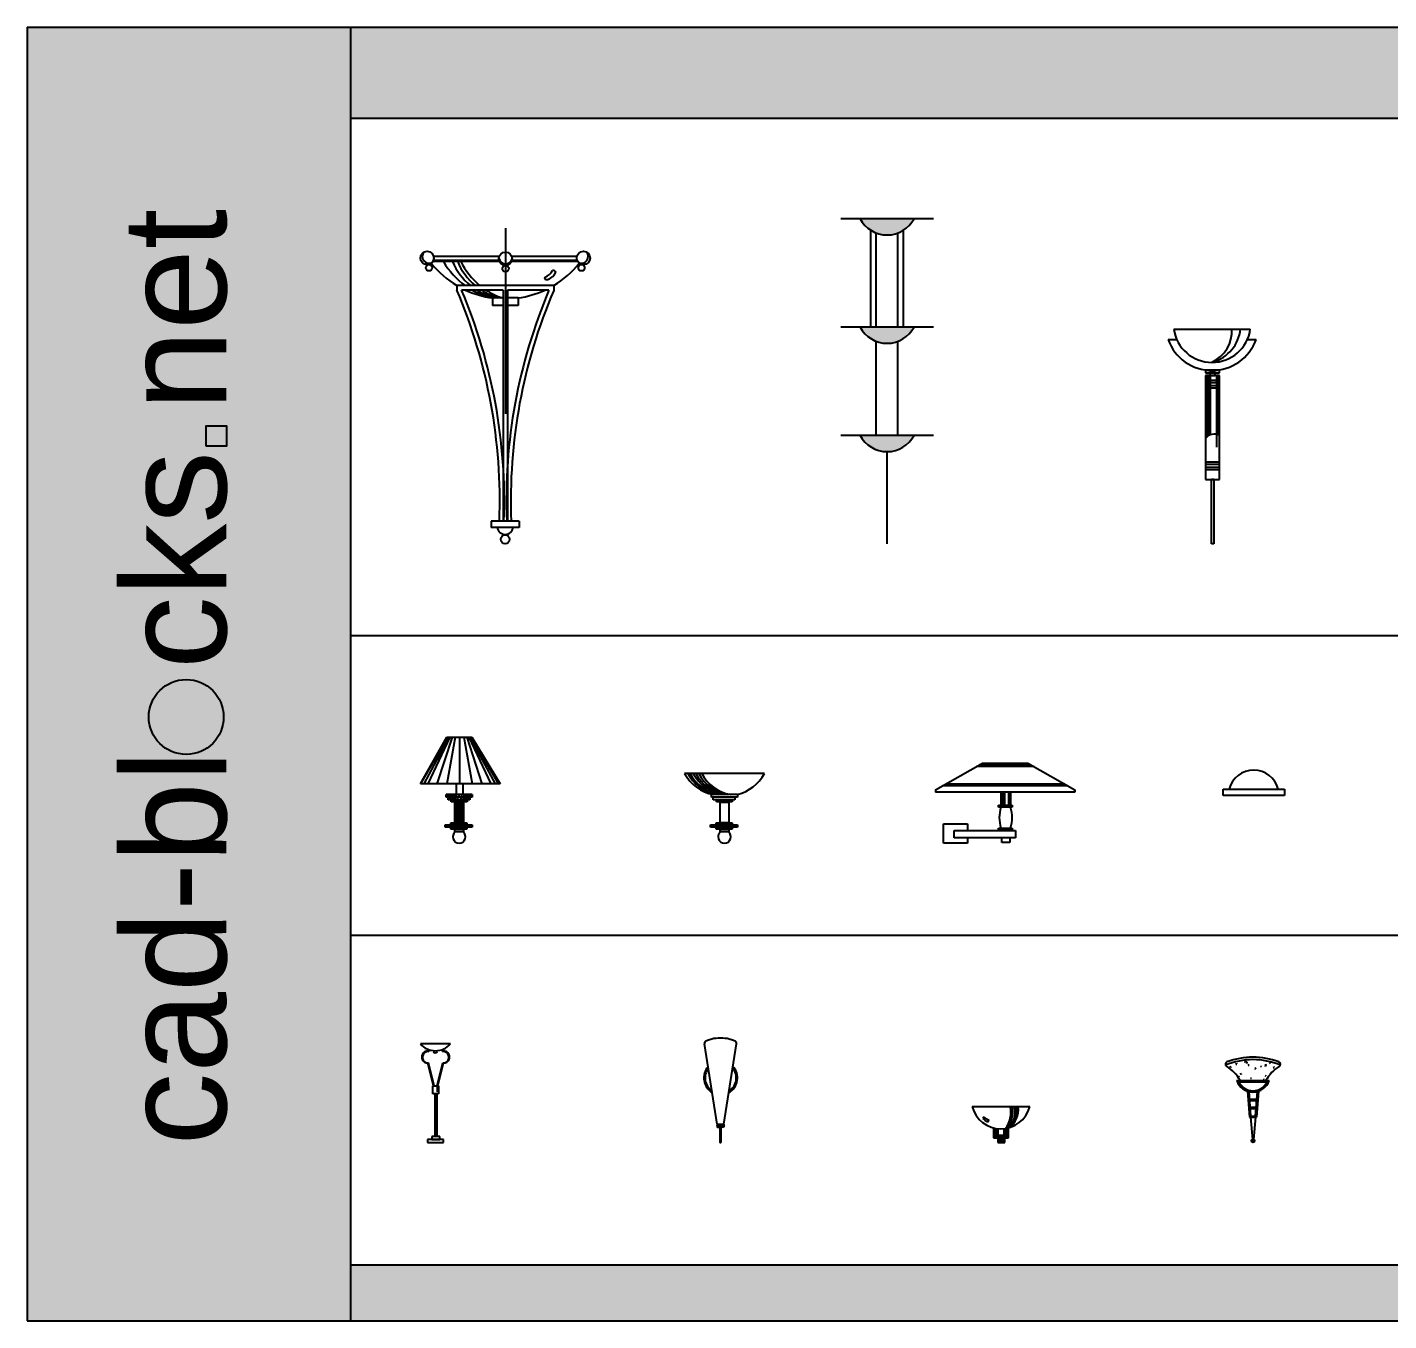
# Model space of a CAD drawing. Header units: millimetres. Extents: x 16558 to 27439, y -905 to 3871.
# Drawn here: x 16558 to 21586, y -905 to 3871 of the extents above; entities that cross this region are included whole.
import ezdxf

# ---------------------------------------------------------------- set-up
doc = ezdxf.new("R2010")
doc.units = ezdxf.units.MM
doc.layers.add('www.cad-blocks.net', color=7, linetype='Continuous')
doc.styles.get("Standard").update_dxf_attribs({"font": 'arial.ttf'})

# ---------------------------------------------------------------- blocks, each defined once
blk = doc.blocks.new('A$C780D6D6B')
for p, q in [((313.8, 1164.6), (313.8, 480)), ((291, 1060.4), (48.7, 1060.4)), ((578.2, 1060.4), (337.4, 1060.4)), ((291.7, 1041.7), (45.5, 1041.7)), ((290.2, 1046.1), (47.7, 1046.1)), ((581.4, 1041.7), (336.7, 1041.7)), ((579.3, 1046.1), (338.2, 1046.1)), ((492.4, 953.3), (134.6, 953.3)), ((134.6, 953.3), (134.6, 936.7)), ((305.2, 936.7), (152.1, 936.7)), ((265.8, 907.4), (265.8, 879.9)), ((305.2, 907.4), (265.8, 907.4)), ((305.2, 936.7), (305.2, 83)), ((321.8, 936.7), (321.8, 83)), ((474.9, 936.7), (321.8, 936.7)), ((360.7, 907.4), (321.8, 907.4)), ((360.7, 907.4), (360.7, 879.9)), ((492.4, 953.3), (492.4, 935.4)), ((305.2, 879.9), (265.8, 879.9)), ((360.7, 879.9), (321.8, 879.9)), ((364.7, 83), (261, 83)), ((261, 83), (261, 60.1)), ((364.7, 60.1), (261, 60.1)), ((364.7, 83), (364.7, 60.1))]:
    blk.add_line(p, q)
for centre, radius in [((24.7, 1054.9), 24.7), ((314.2, 1051.9), 24.7), ((602.3, 1054.9), 24.7), ((31.9, 1018.8), 11.6), ((314.4, 1015.8), 11.6), ((595, 1018.8), 11.6), ((313, 16.4), 16.4)]:
    blk.add_circle(centre, radius)
for centre, radius, start, end in [((31.6, 1060.2), 24.7, 137.6067, 297.166), ((595.3, 1060.2), 24.7, 242.834, 42.3933), ((313.5, 1254.2), 350, 218.6378, 239.2617), ((323.1, 1176.1), 273, 209.4791, 234.6675), ((328.3, 1132), 228.7, 203.2609, 231.3849), ((348.3, 1128.7), 227.9, 202.4432, 230.316), ((388.7, 1160.3), 267.2, 206.3527, 230.7676), ((314.5, 1057.6), 24.7, 188.247, 347.8062), ((436.9, 1039.3), 60.1, 293.2954, 328.9664), ((489.7, 997.6), 10.8, 23.8579, 97.2437), ((313.5, 1254.2), 350, 300.7383, 321.3622), ((463.3, 980.6), 4.42, 127.1683, 240.4582), ((467.2, 990.1), 14.6, 245.7216, 294.2784), ((450.5, 1027), 55.1, 294.2784, 333.0201), ((-1697, 158.4), 1990.1, 357.8269, 23.0213), ((-1686.7, 159.1), 1996.4, 357.8153, 22.9243), ((313.5, 1254.2), 350, 245.0976, 262.1636), ((323.1, 1176.1), 273, 241.2502, 259.8001), ((328.3, 1132), 228.7, 238.6584, 259.2275), ((348.3, 1128.7), 227.9, 237.4116, 256.2427), ((388.7, 1160.3), 267.2, 236.8059, 251.1928), ((2313.6, 159.1), 1996.4, 157.0757, 182.1847), ((2313.6, 159.1), 1979.8, 156.9146, 182.203), ((313.5, 1254.2), 350, 277.757, 294.9024), ((313, 63.1), 28.9, 185.9812, 355.0406)]:
    blk.add_arc(centre, radius, start, end)
blk = doc.blocks.new('A$C0DEB67C2')
h = blk.add_hatch(color=256)
h.paths.add_polyline_path([(271.3, 1200), (71.3, 1200, 0.6)])
h.paths.add_polyline_path([(271.3, 800), (71.3, 800, 0.6)])
h.paths.add_polyline_path([(271.3, 400), (71.3, 400, 0.6)])
for p, q in [((342.5, 1200), (0, 1200)), ((111.3, 800), (111.3, 1157.2)), ((231.3, 800), (231.3, 1157.2)), ((131.3, 800), (131.3, 1147.3)), ((211.3, 800), (211.3, 1147.3)), ((342.5, 800), (0, 800)), ((131.3, 400), (131.3, 747.3)), ((211.3, 400), (211.3, 747.3)), ((342.5, 400), (0, 400)), ((171.3, 0), (171.3, 340))]:
    blk.add_line(p, q)
for centre in [(171.3, 1253.3), (171.3, 853.3), (171.3, 453.3)]:
    blk.add_arc(centre, 113.3, 208.0725, 331.9275)
blk = doc.blocks.new('A$C2A057F4A')
for p, q in [((21.2, 792.5), (303.8, 792.5)), ((0, 753.8), (32.3, 753.8)), ((292.7, 753.8), (325, 753.8)), ((138.1, 641.1), (138.1, 631.1)), ((190.4, 641.1), (138.1, 641.1)), ((138.1, 631.1), (190.4, 631.1)), ((138.1, 621.5), (138.1, 237.7)), ((189.9, 621.5), (138.1, 621.5)), ((138.1, 604.3), (189.9, 604.3)), ((143, 621), (143, 393.7)), ((149.1, 621), (149.1, 398.5)), ((154.7, 631.1), (154.7, 621.4)), ((174, 631.1), (154.7, 631.1)), ((154.7, 621.4), (174, 621.4)), ((155.2, 621), (155.2, 401.7)), ((174, 621.4), (174, 631.1)), ((179.5, 621), (179.5, 369.8)), ((179.5, 607.3), (179.5, 356.2)), ((179.5, 607.3), (179.5, 356.2)), ((179.5, 607.3), (179.5, 356.2)), ((179.5, 607.3), (179.5, 356.2)), ((179.5, 607.3), (179.5, 356.2)), ((179.5, 607.3), (179.5, 403.7)), ((179.5, 607.3), (179.5, 403.7)), ((179.5, 607.3), (179.5, 403.7)), ((179.5, 607.3), (179.5, 403.7)), ((179.5, 607.3), (179.5, 403.7)), ((179.5, 607.3), (179.5, 403.7)), ((185.5, 621), (185.5, 401.7)), ((189.9, 399.5), (189.9, 621.5)), ((190.4, 631.1), (190.4, 641.1)), ((138.1, 595.2), (189.9, 595.2)), ((138.1, 584.6), (189.9, 584.6)), ((138.1, 575.5), (189.9, 575.5)), ((189.9, 237.7), (189.9, 399.5)), ((138.1, 302.9), (189.9, 302.9)), ((138.1, 293.8), (189.9, 293.8)), ((138.1, 283.2), (189.9, 283.2)), ((138.1, 274.1), (189.9, 274.1)), ((138.1, 237.7), (189.9, 237.7)), ((160.7, 0), (160.7, 238.6)), ((160.7, 238.6), (169.3, 238.6)), ((169.3, 238.6), (169.3, 0)), ((169.3, 0), (160.7, 0))]:
    blk.add_line(p, q)
for centre, radius, start, end in [((162.5, 812.1), 142.7, 187.9073, 352.0927), ((111.3, 784.7), 124.6, 294.2109, 3.6054), ((125.1, 807.6), 143, 287.2075, 353.9293), ((162.5, 812.1), 172.7, 199.745, 340.255), ((170.4, 365.3), 39.5, 60.2317, 144.829)]:
    blk.add_arc(centre, radius, start, end)
blk = doc.blocks.new('A$C297263B4')
at = {"ltscale": 10}
for p, q in [((0, 218.8), (97.9, 391.3)), ((100.7, 391.2), (0, 218.8)), ((105.3, 391.2), (12.5, 218.8)), ((109.2, 391.2), (27.7, 218.8)), ((117.2, 391.3), (60.6, 218.8)), ((127.9, 391.3), (97.3, 218.8)), ((97.9, 391.3), (190.2, 391.3)), ((144, 391.3), (144, 218.8)), ((144, 391.3), (144, 218.8)), ((160.1, 391.3), (190.7, 218.8)), ((170.9, 391.3), (227.5, 218.8)), ((178.8, 391.2), (260.3, 218.8)), ((182.8, 391.2), (275.6, 218.8)), ((187.3, 391.2), (288, 218.8)), ((190.2, 391.3), (295.1, 218.8)), ((295.1, 218.8), (0, 218.8)), ((132.7, 217.8), (132.7, 178.9)), ((156.6, 217.8), (156.6, 178.9))]:
    blk.add_line(p, q, dxfattribs=at)
for p, q in [((95.1, 169.9), (95.1, 179.9)), ((102.3, 169.9), (95.1, 169.9)), ((191.7, 179.8), (95.2, 179.8)), ((95.3, 169.8), (95.3, 179.8)), ((96.2, 169.8), (96.2, 179.8)), ((97.8, 169.8), (97.8, 179.8)), ((100.1, 169.8), (100.1, 179.8)), ((102.3, 159.9), (102.3, 169.9)), ((114.2, 159.9), (102.3, 159.9)), ((184.6, 169.8), (102.4, 169.8)), ((102.6, 169.8), (102.6, 159.8)), ((103.3, 169.8), (103.3, 179.8)), ((103.5, 169.8), (103.5, 159.8)), ((105.1, 169.8), (105.1, 159.8)), ((107.4, 169.8), (107.4, 179.8)), ((107.4, 169.8), (107.4, 159.8)), ((110.8, 169.8), (110.8, 159.8)), ((112.4, 169.8), (112.4, 179.8)), ((114.2, 152.1), (114.2, 159.9)), ((172.3, 152.1), (114.2, 152.1)), ((172.6, 159.8), (114.3, 159.8)), ((115.1, 159.8), (115.1, 152.1)), ((115.8, 169.8), (115.8, 159.8)), ((116.3, 159.8), (116.3, 152.1)), ((118.1, 159.8), (118.1, 152.1)), ((118.6, 169.8), (118.6, 179.8)), ((120.4, 159.8), (120.4, 152.1)), ((121.8, 169.8), (121.8, 159.8)), ((123.6, 159.8), (123.6, 152.1)), ((125.4, 169.8), (125.4, 179.8)), ((127.6, 75.6), (127.6, 151.9)), ((127.6, 151.9), (159.3, 151.9)), ((127.9, 159.8), (127.9, 152.1)), ((128, 151.9), (128, 75.8)), ((128.6, 169.8), (128.6, 159.8)), ((129.1, 151.9), (129.1, 75.8)), ((131.1, 151.9), (131.1, 75.8)), ((133.6, 159.8), (133.6, 152.1)), ((133.9, 169.8), (133.9, 179.8)), ((134.2, 151.9), (134.2, 75.8)), ((137.3, 169.8), (137.3, 159.8)), ((138.2, 151.9), (138.2, 75.8)), ((143.5, 169.8), (143.5, 179.8)), ((143.5, 159.8), (143.5, 152.1)), ((143.6, 151.9), (143.6, 75.8)), ((143.6, 151.9), (143.6, 75.8)), ((149, 151.9), (149, 75.8)), ((149.6, 169.8), (149.6, 159.8)), ((151.9, 159.8), (151.9, 152.1)), ((153, 169.8), (153, 179.8)), ((153, 151.9), (153, 75.8)), ((156.1, 151.9), (156.1, 75.8)), ((158.1, 169.8), (158.1, 159.8)), ((158.1, 151.9), (158.1, 75.8)), ((159, 159.8), (159, 152.1)), ((159.3, 151.9), (159.3, 75.8)), ((159.3, 151.9), (159.3, 75.6)), ((161.5, 169.8), (161.5, 179.8)), ((163.3, 159.8), (163.3, 152.1)), ((165.1, 169.8), (165.1, 159.8)), ((166.5, 159.8), (166.5, 152.1)), ((168.3, 169.8), (168.3, 179.8)), ((168.8, 159.8), (168.8, 152.1)), ((170.6, 159.8), (170.6, 152.1)), ((171.1, 169.8), (171.1, 159.8)), ((171.8, 159.8), (171.8, 152.1)), ((182.3, 159.9), (172.3, 159.9)), ((172.3, 159.9), (172.3, 152.1)), ((174.5, 169.8), (174.5, 179.8)), ((176.1, 169.8), (176.1, 159.8)), ((179.5, 169.8), (179.5, 179.8)), ((179.5, 169.8), (179.5, 159.8)), ((181.8, 169.8), (181.8, 159.8)), ((191.4, 169.9), (182.3, 169.9)), ((182.3, 169.9), (182.3, 159.9)), ((183.6, 169.8), (183.6, 179.8)), ((186.8, 169.8), (186.8, 179.8)), ((189.1, 169.8), (189.1, 179.8)), ((190.7, 169.8), (190.7, 179.8)), ((191.4, 179.9), (191.4, 169.9)), ((191.6, 169.8), (191.6, 179.8)), ((92, 59.5), (92, 67.9)), ((92, 67.9), (191.3, 67.9)), ((191.3, 59.5), (92, 59.5)), ((113, 67.9), (113, 75.5)), ((113, 75.5), (172, 75.5)), ((172, 67.9), (113, 67.9)), ((113, 52), (113, 59.5)), ((113, 59.5), (172, 59.5)), ((172, 52), (113, 52)), ((127.3, 41.9), (127.3, 52)), ((127.3, 52), (159.3, 52)), ((159.3, 75.6), (127.6, 75.6)), ((159.3, 52), (159.3, 41.9)), ((172, 75.5), (172, 67.9)), ((172, 59.5), (172, 52)), ((191.3, 67.9), (191.3, 59.5)), ((159.3, 41.9), (127.3, 41.9))]:
    blk.add_line(p, q)
blk.add_arc((143.3, 23.4), 23.6, 128.2501, 51.7499)
blk = doc.blocks.new('A$C647C200F')
for p, q in [((295.4, 257.4), (0, 257.4)), ((98.7, 169.9), (98.7, 179.9)), ((106, 169.9), (98.7, 169.9)), ((195.3, 179.8), (98.8, 179.8)), ((106, 159.9), (106, 169.9)), ((188.2, 169.8), (106, 169.8)), ((117.8, 159.9), (106, 159.9)), ((117.8, 152.1), (117.8, 159.9)), ((176, 152.1), (117.8, 152.1)), ((176.2, 159.8), (117.9, 159.8)), ((131.3, 151.9), (162.9, 151.9)), ((131.3, 75.6), (131.3, 151.9)), ((162.9, 151.9), (162.9, 75.6)), ((186, 159.9), (176, 159.9)), ((176, 159.9), (176, 152.1)), ((195, 169.9), (186, 169.9)), ((186, 169.9), (186, 159.9)), ((195, 179.9), (195, 169.9)), ((95.6, 59.5), (95.6, 67.9)), ((95.6, 67.9), (194.9, 67.9)), ((194.9, 59.5), (95.6, 59.5)), ((116.7, 75.5), (175.6, 75.5)), ((116.7, 67.9), (116.7, 75.5)), ((175.6, 67.9), (116.7, 67.9)), ((116.7, 59.5), (175.6, 59.5)), ((116.7, 52), (116.7, 59.5)), ((175.6, 52), (116.7, 52)), ((131, 52), (163, 52)), ((131, 41.9), (131, 52)), ((162.9, 75.6), (131.3, 75.6)), ((163, 52), (163, 41.9)), ((175.6, 75.5), (175.6, 67.9)), ((175.6, 59.5), (175.6, 52)), ((194.9, 67.9), (194.9, 59.5)), ((163, 41.9), (131, 41.9))]:
    blk.add_line(p, q)
for centre, radius, start, end in [((132.7, 327.5), 150.1, 207.8354, 259.7415), ((144.5, 327.5), 150.1, 207.8354, 256.5918), ((152.9, 327.5), 150.1, 207.8354, 259.7415), ((164.7, 327.5), 150.1, 207.8354, 259.7415), ((174, 327.5), 150.1, 207.8354, 259.7415), ((184.9, 327.5), 150.1, 207.8354, 259.7415), ((195.8, 327.5), 150.1, 207.8354, 259.7415), ((155.2, 335.4), 160.5, 284.3882, 330.9432), ((147, 23.4), 23.6, 128.2501, 51.7499)]:
    blk.add_arc(centre, radius, start, end)
blk = doc.blocks.new('A$C7AED3887')
for p, q in [((0, 196.4), (174.2, 295.9)), ((364.1, 282.7), (151.2, 282.7)), ((352.1, 289.6), (163.2, 289.6)), ((174.2, 295.9), (341.1, 295.9)), ((242, 297), (242, 295.9)), ((243, 297), (243, 295.9)), ((244.7, 297), (244.7, 295.9)), ((248.1, 297), (248.1, 295.9)), ((255.3, 297), (255.3, 295.9)), ((269.9, 297), (269.9, 295.9)), ((273.8, 297), (273.8, 295.9)), ((275.4, 297), (275.4, 295.9)), ((276.6, 297), (276.6, 295.9)), ((277.1, 297), (277.1, 295.9)), ((341.1, 295.9), (515.2, 196.5)), ((489.4, 211.2), (25.9, 211.2)), ((477.3, 218.1), (38, 218.1)), ((0, 196.4), (0, 188.2)), ((515.2, 188.2), (0, 188.2)), ((242, 188.2), (242, 143)), ((243, 188.2), (243, 143)), ((244.7, 188.2), (244.7, 143)), ((248.1, 188.2), (248.1, 143)), ((255.3, 188.2), (255.3, 143)), ((269.9, 188.2), (269.9, 143)), ((273.8, 188.2), (273.8, 143)), ((275.4, 188.2), (275.4, 143)), ((276.6, 188.2), (276.6, 143)), ((277.1, 188.2), (277.1, 143)), ((515.2, 196.5), (515.2, 188.2)), ((233.1, 132.6), (233.1, 140.4)), ((233.1, 140.4), (283.9, 140.4)), ((283.9, 132.6), (233.1, 132.6)), ((283.9, 140.4), (283.9, 132.6)), ((29.9, 0), (29.9, 71)), ((29.9, 71), (118.8, 71)), ((118.8, 71), (118.8, 46.8)), ((233.1, 47.8), (233.1, 55.6)), ((233.1, 55.6), (283.9, 55.6)), ((283.9, 55.6), (283.9, 47.8)), ((118.8, 0), (29.9, 0)), ((69.3, 19.8), (69.3, 46.8)), ((69.3, 46.8), (296, 46.8)), ((296, 19.8), (69.3, 19.8)), ((118.8, 19.8), (118.8, 0)), ((283.9, 47.8), (233.1, 47.8)), ((245.4, 2.2), (245.4, 19.8)), ((274.3, 2.2), (245.4, 2.2)), ((274.3, 19.8), (274.3, 2.2)), ((296, 46.8), (296, 19.8))]:
    blk.add_line(p, q)
for centre, start, end in [((361.9, 94.1), 162.1895, 197.8105), ((157.2, 94.1), 342.1895, 17.8105)]:
    blk.add_arc(centre, 126, start, end)
blk = doc.blocks.new('A$C3401480C')
for p, q in [((0, 22.6), (226.1, 22.6)), ((0, 0), (0, 22.6)), ((226.1, 0), (0, 0)), ((226.1, 22.6), (226.1, 0))]:
    blk.add_line(p, q)
blk.add_arc((113.1, -0.1), 93.3, 14.1048, 165.8952)
blk = doc.blocks.new('A$C55C763B1')
for p, q in [((74.1, 242.7), (0, 242.7)), ((32.3, 139.3), (18.6, 195.5)), ((33.9, 139.7), (20.2, 195.8)), ((41.4, 139.7), (55.1, 195.8)), ((43, 139.3), (56.7, 195.5)), ((30.8, 119.9), (30.8, 139.7)), ((30.8, 139.7), (44.5, 139.7)), ((41.4, 136.6), (41.4, 124.5)), ((44.5, 139.7), (44.5, 119.9)), ((44.5, 119.9), (30.8, 119.9)), ((35.4, 119.9), (35.4, 15.2)), ((41.4, 15.2), (41.4, 119.9)), ((56.6, 7.6), (17.1, 7.6)), ((17.1, 7.6), (17.1, 0)), ((47.5, 15.2), (27.8, 15.2)), ((27.8, 15.2), (27.8, 7.6)), ((27.8, 7.6), (47.5, 7.6)), ((47.5, 7.6), (47.5, 15.2)), ((56.6, 0), (56.6, 7.6)), ((17.1, 0), (56.6, 0))]:
    blk.add_line(p, q)
for centre, radius, start, end in [((37, 275.1), 49.2, 221.133, 318.867), ((18.4, 210.6), 15.1, 69.5612, 270.8857), ((19, 209.8), 14, 79.9124, 274.9254), ((36.5, 225.5), 4.66, 195.7456, 344.2544), ((56.9, 210.6), 15.1, 269.1143, 110.4388), ((56.3, 209.8), 14, 265.0746, 100.0876)]:
    blk.add_arc(centre, radius, start, end)
blk = doc.blocks.new('A$C1D9450B6')
for p, q in [((49.6, 67.7), (1.8, 364.9)), ((73.2, 67.7), (121, 364.9)), ((49.6, 67.7), (73.2, 67.7)), ((49.6, 60.9), (73.2, 60.9)), ((54.8, 57.1), (68, 57.1))]:
    blk.add_line(p, q)
for points in [[(50.6, 67.5, 0.316726), (48.4, 63.7, 0.121009), (49.6, 60.9, 0.162278), (48.8, 58.3, 0.138426), (54.8, 57.1, -0.582953)], [(58.6, 57.1), (58.6, 2.7, 0.963649), (64, 2.5), (64, 57.1)], [(72.2, 67.5, -0.316726), (74.4, 63.7, -0.121009), (73.2, 60.9, -0.162278), (74, 58.3, -0.138426), (68, 57.1, 0.582953)]]:
    blk.add_lwpolyline(points, format="xyb")
for centre, major_axis, ratio, start_param, end_param in [((61.4, 364.9), (-59.6, 0), 0.342282, 3.031602, 6.393176), ((62, 238.7), (0, -62.2), 1, 3.986978, 5.756737), ((62, 238.7), (0, -57.5), 1, 4.055668, 5.688047), ((62, 238.7), (0, -62.2), 1, 6.785259, 8.603767), ((62, 238.7), (0, -57.5), 1, 6.85041, 8.538615)]:
    blk.add_ellipse(centre, major_axis=major_axis, ratio=ratio, start_param=start_param, end_param=end_param)
blk = doc.blocks.new('A$C21A93E91')
for p, q in [((0, 132.9), (212.9, 132.9)), ((79.1, 53.8), (79.1, 17.2)), ((81, 53.5), (81, 27.8)), ((82.2, 53.1), (82.2, 27.8)), ((83.1, 52.9), (83.1, 27.8)), ((84.5, 52.6), (84.5, 27.8)), ((86.4, 52.2), (86.4, 27.8)), ((88.9, 51.8), (88.9, 27.8)), ((91.7, 51.4), (91.7, 27.8)), ((95.3, 50.9), (95.3, 27.8)), ((117, 51.1), (117, 27.8)), ((121.1, 51.4), (121.1, 27.8)), ((124, 51.9), (124, 27.8)), ((126.5, 52.5), (126.5, 27.8)), ((128.4, 52.8), (128.4, 27.8)), ((129.8, 53), (129.8, 27.8)), ((130.9, 53.3), (130.9, 27.8)), ((132.2, 53.2), (132.2, 27.8)), ((134.3, 17.2), (134.3, 53.9)), ((79.1, 27.8), (134.3, 27.8)), ((79.1, 25), (134.3, 25)), ((79.1, 17.2), (134.3, 17.2)), ((81, 25), (81, 17.2)), ((82.2, 25), (82.2, 17.2)), ((83.1, 25), (83.1, 17.2)), ((84.5, 25), (84.5, 17.2)), ((86.4, 25), (86.4, 17.2)), ((88.9, 25), (88.9, 17.2)), ((91.7, 25), (91.7, 17.2)), ((94.6, 17.2), (94.6, 0)), ((94.6, 16.1), (120.5, 16.1)), ((94.6, 14.9), (120.5, 14.9)), ((94.6, 13.8), (120.5, 13.8)), ((95.3, 25), (95.3, 17.2)), ((95.9, 17.3), (95.9, 0)), ((96.7, 17.3), (96.7, 0)), ((98, 17.3), (98, 0)), ((99.7, 17.3), (99.7, 0)), ((102, 17.3), (102, 0)), ((104.8, 17.3), (104.8, 0)), ((110.7, 17.3), (110.7, 0)), ((113.5, 17.3), (113.5, 0)), ((115.8, 17.3), (115.8, 0)), ((117, 25), (117, 17.2)), ((117.6, 17.3), (117.6, 0)), ((118.8, 17.3), (118.8, 0)), ((119.7, 17.3), (119.7, 0)), ((120.5, 0), (120.5, 17.2)), ((121.1, 25), (121.1, 17.2)), ((124, 25), (124, 17.2)), ((126.5, 25), (126.5, 17.2)), ((128.4, 25), (128.4, 17.2)), ((129.8, 25), (129.8, 17.2)), ((130.9, 25), (130.9, 17.2)), ((132.2, 25), (132.2, 17.2)), ((94.6, 0), (120.5, 0))]:
    blk.add_line(p, q)
for centre, radius, start, end in [((106.5, 160.3), 109.9, 194.4581, 345.5419), ((42.6, 111.9), 100.6, 323.2229, 12.0917), ((62.9, 114.6), 88, 314.5994, 11.9969), ((85.8, 113.5), 74.1, 304.4779, 15.2083), ((91.1, 113.9), 72.7, 303.2601, 15.156), ((95.9, 113), 70, 301.9698, 16.5847), ((91.1, 120.8), 80.3, 304.2706, 8.3616), ((45.3, 88.2), 5, 85.312, 174.7238), ((70.3, 114.8), 39.7, 221.0675, 252.1826), ((67.6, 110.9), 28.1, 219.0022, 257.1762), ((56.1, 82), 5.46, 292.3848, 15.9747)]:
    blk.add_arc(centre, radius, start, end)
blk = doc.blocks.new('A$C4B143A6A')
for p, q in [((16.8, 279), (21.3, 280.7)), ((20, 276.9), (21.3, 280.7)), ((38.4, 289.6), (41.5, 293.3)), ((38.4, 289.6), (42.2, 289.3)), ((42.2, 289.3), (41.5, 293.3)), ((55, 253.2), (59.5, 255)), ((58.2, 251.1), (59.5, 255)), ((70.6, 299.7), (75, 301.4)), ((70.6, 299.7), (73.7, 297.5)), ((73.7, 297.5), (75, 301.4)), ((76.1, 295), (81.1, 300.2)), ((76.1, 295), (81.8, 294.1)), ((84.3, 285.6), (87.4, 289.3)), ((84.3, 285.6), (88.1, 285.3)), ((108.8, 273.9), (113.2, 275.6)), ((108.8, 273.9), (111.9, 271.7)), ((130.2, 281.6), (134, 281.3)), ((144.4, 284.4), (150.1, 283.5)), ((150.1, 283.5), (149.4, 289.6)), ((162.5, 294.5), (167, 296.2)), ((162.5, 294.5), (165.7, 292.4)), ((176.1, 277.6), (179.9, 277.3)), ((179.9, 277.3), (179.2, 281.3)), ((41.7, 229), (162.1, 229)), ((47.3, 241.5), (50.4, 245.2)), ((47.3, 241.5), (51.1, 241.2)), ((49.8, 223.6), (154, 223.6)), ((51.1, 241.2), (50.3, 245.2)), ((93.2, 237.5), (97, 237.2)), ((139.1, 233.5), (142.9, 233.1)), ((147, 248.1), (150.1, 246)), ((81.8, 189.3), (89.3, 93.6)), ((86.4, 187.9), (93.4, 98)), ((88.3, 160), (115.4, 160)), ((88.7, 155.5), (115.1, 155.5)), ((117.4, 187.9), (110.3, 98)), ((122, 189.3), (114.5, 93.6)), ((90.9, 130.7), (112.9, 130.7)), ((91.3, 126.2), (112.5, 126.2)), ((89.3, 93.6), (114.5, 93.6)), ((93, 93.6), (100.4, 11.6)), ((93.4, 98), (110.3, 98)), ((110.8, 93.6), (103.4, 11.6))]:
    blk.add_line(p, q)
for radius in [5.88, 2.3]:
    blk.add_circle((101.9, 5.9), radius)
for centre, radius, start, end in [((101.9, 43.3), 262.8, 67.3364, 112.6737), ((101.9, 43.3), 271.7, 69.2904, 110.7198), ((8.9, 289.1), 8.96, 110.7198, 233.7096), ((-68.8, 161.1), 140.8, 28.835, 59.0502), ((272.6, 161.1), 140.8, 121.2799, 151.165), ((194.8, 289.1), 8.96, 301.2799, 69.2904), ((101.9, 249.6), 63.6, 198.9016, 341.0984), ((101.9, 249.6), 58.2, 206.4972, 333.5028)]:
    blk.add_arc(centre, radius, start, end)
blk = doc.blocks.new('FORMAT')
at = {"true_color": 0x546d8e}
for points in [[(17219.4, 2399.8), (17219.4, 2324.8), (17294.6, 2324.8), (17294.6, 2399.8)], [(17007, 1324.7, 1), (17283.7, 1324.7, 1)]]:
    blk.add_hatch(color=155, dxfattribs=at).paths.add_polyline_path(points)
at = {"layer": 'www.cad-blocks.net', "true_color": 0x444444}
blk.add_hatch(color=250, dxfattribs=at).paths.add_polyline_path([(17751.5, 3871.2), (16558.2, 3871.2), (16558.2, -904.6), (17751.5, -904.6)])
at = {"layer": 'www.cad-blocks.net', "true_color": 0x546d8e}
h = blk.add_hatch(color=155, dxfattribs=at)
h.set_gradient(color1=(68, 68, 68), color2=(84, 109, 142), tint=1)
h.paths.add_polyline_path([(17751.5, 3871.2), (17751.5, 3535.9), (27439.2, 3535.9), (27439.2, 3871.2)])
h = blk.add_hatch(color=155, dxfattribs=at)
h.set_gradient(color1=(68, 68, 68), color2=(84, 109, 142), tint=1)
h.paths.add_polyline_path([(17751.5, -697.8), (17751.5, -904.6), (27439.2, -904.6), (27439.2, -697.8)])
at = {"color": 155, "true_color": 0x546d8e}
blk.add_lwpolyline([(17219.4, 2324.8), (17219.4, 2399.8), (17294.6, 2399.8), (17294.6, 2324.8)], close=True, dxfattribs=at)
blk.add_circle((17145.3, 1324.7), 138.3, dxfattribs=at)
at = {"layer": 'www.cad-blocks.net', "color": 250, "true_color": 0x444444}
for p, q in [((16558.2, 3871.2), (17751.5, 3871.2)), ((16558.2, 3871.2), (16558.2, -904.6)), ((17751.5, 3871.2), (17751.5, -904.6)), ((16558.2, -904.6), (17751.5, -904.6))]:
    blk.add_line(p, q, dxfattribs=at)
at = {"layer": 'www.cad-blocks.net'}
blk.add_line((17751.5, 3871.2), (17751.5, -904.6), dxfattribs=at)
at = {"layer": 'www.cad-blocks.net', "color": 155, "true_color": 0x546d8e}
for p, q in [((17751.5, 3871.2), (27439.2, 3871.2)), ((17751.5, 3535.9), (27439.2, 3535.9)), ((17751.5, 1625), (27439.2, 1625)), ((17751.5, 519.5), (27439.2, 519.5)), ((17751.5, -697.8), (27439.2, -697.8)), ((17751.5, -904.6), (27439.2, -904.6))]:
    blk.add_line(p, q, dxfattribs=at)
at = {"insert": (16909.3, -257.4), "char_height": 384, "attachment_point": 1, "rotation": 90}
blk.add_mtext_dynamic_manual_height_columns('{\\C255;\\c16777215;cad-bl  cks net}', width=26058.341, gutter_width=12.5, heights=[0], dxfattribs=at)

msp = doc.modelspace()

# ---------------------------------------------------------------- block references
for name, p in [('A$C780D6D6B', (18010.2, 1964.3)), ('A$C0DEB67C2', (19562.6, 1964.3)), ('A$C2A057F4A', (20771.3, 1964.3)), ('A$C297263B4', (18010.2, 858.8)), ('A$C647C200F', (18986, 858.8)), ('A$C7AED3887', (19912.3, 858.8)), ('A$C3401480C', (20974.7, 1035.2)), ('A$C1D9450B6', (19057.1, -246.6)), ('A$C4B143A6A', (20983, -246.6)), ('A$C21A93E91', (20047.5, -246.6))]:
    msp.add_blockref(name, p)
at = {"xscale": 1.5, "yscale": 1.5, "zscale": 1.5}
msp.add_blockref('A$C55C763B1', (18010.2, -246.6), dxfattribs=at)
at = {"layer": 'www.cad-blocks.net'}
msp.add_blockref('FORMAT', (0, 0), dxfattribs=at)

doc.saveas('drawing.dxf')
